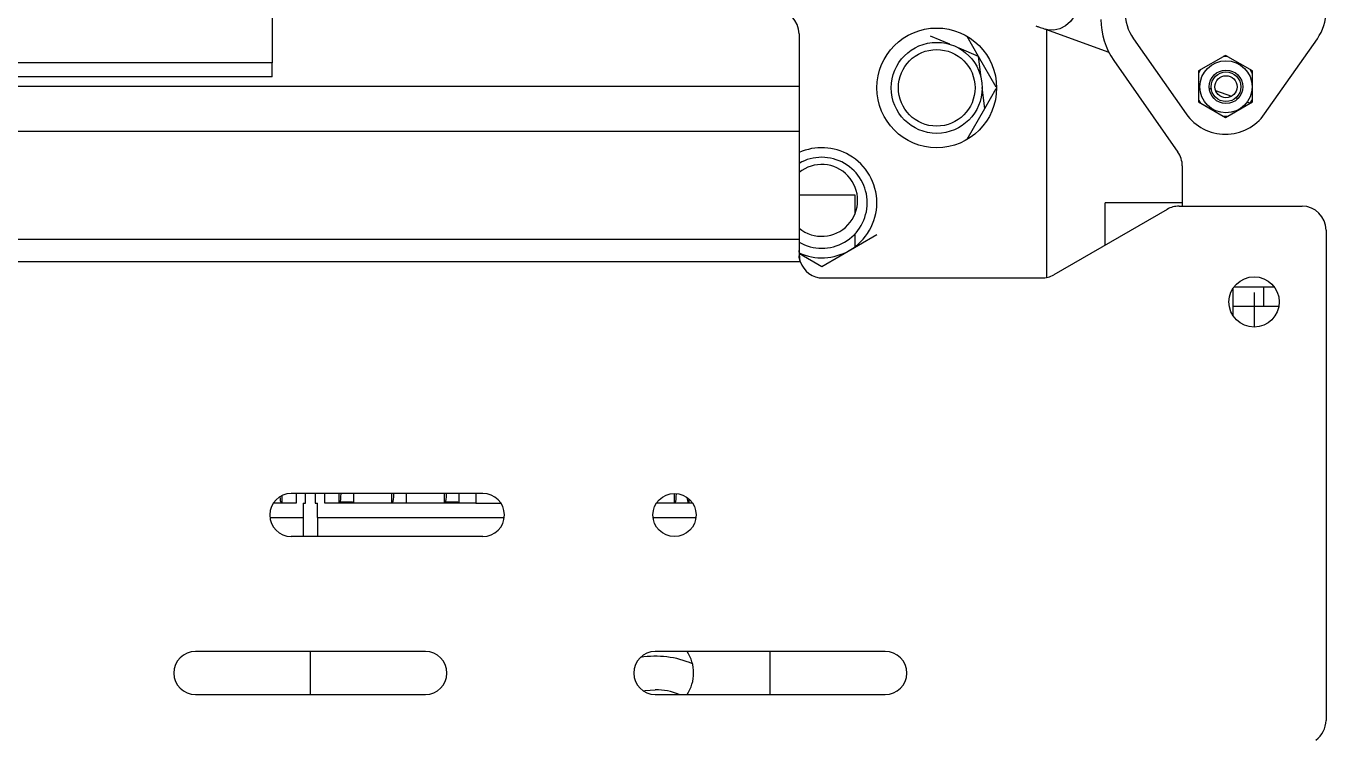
# Model space of a CAD drawing. Header units: millimetres. Extents: x 0 to 415, y 0 to 292.
# Drawn here: x 99.85 to 113.41, y 89.71 to 97.17 of the extents above; entities that cross this region are included whole.
import ezdxf

# ---------------------------------------------------------------- set-up
doc = ezdxf.new("R2010")
doc.units = ezdxf.units.MM

msp = doc.modelspace()

# ---------------------------------------------------------------- linework, layer by layer
at = {"color": 7, "linetype": 'Continuous', "lineweight": 25}
for p, q in [((102.41422, 97.49044), (102.41422, 96.78567)), ((107.91422, 97.08771), (107.91422, 96.54129)), ((109.4885, 96.97862), (109.28658, 97.06523)), ((109.78751, 96.85035), (109.66724, 97.05868)), ((110.48565, 97.13642), (111.14626, 96.89818)), ((110.50095, 94.54449), (110.50095, 97.1309)), ((111.40464, 97.03756), (111.95464, 96.25207)), ((112.77379, 96.25207), (113.32379, 97.03756)), ((109.78751, 96.85035), (109.58559, 96.93697)), ((102.41422, 96.78567), (87.41422, 96.78567)), ((102.41422, 96.63771), (102.41422, 96.78567)), ((109.97217, 96.53052), (109.78751, 96.85035)), ((109.81346, 96.63217), (109.78751, 96.85035)), ((111.19985, 96.80908), (111.86901, 95.85343)), ((112.36422, 96.86362), (112.08297, 96.70124)), ((112.38688, 96.85054), (112.34156, 96.85054)), ((112.64547, 96.70124), (112.36422, 96.86362)), ((102.41422, 96.63771), (87.57498, 96.63771)), ((112.08297, 96.70124), (112.08297, 96.37648)), ((112.64547, 96.37648), (112.64547, 96.70124)), ((88.51422, 96.54129), (107.91422, 96.54129)), ((107.91422, 96.54129), (107.91422, 96.07144)), ((109.85189, 96.30909), (109.82594, 96.52726)), ((109.85189, 96.30909), (109.97217, 96.51741)), ((112.08297, 96.56038), (112.09904, 96.55458)), ((112.19617, 96.51955), (112.21723, 96.51196)), ((112.26251, 96.49563), (112.42829, 96.43585)), ((112.08297, 96.37648), (112.36422, 96.2141)), ((112.36422, 96.2141), (112.64547, 96.37648)), ((112.47357, 96.41952), (112.49462, 96.41193)), ((112.59175, 96.3769), (112.62405, 96.36525)), ((109.66724, 95.98926), (109.85189, 96.30909)), ((112.34156, 96.22719), (112.38688, 96.22719)), ((88.51422, 96.07144), (107.91422, 96.07144)), ((107.91422, 96.07144), (107.91422, 94.94522)), ((111.91422, 95.71004), (111.91422, 95.28886)), ((108.50095, 95.40522), (107.91422, 95.40522)), ((108.50095, 95.21434), (108.50095, 95.40522)), ((111.7562, 95.25537), (110.57319, 94.57236)), ((111.91422, 95.32273), (111.10948, 95.32273)), ((111.10948, 94.88198), (111.10948, 95.32273)), ((111.8812, 95.28886), (113.16422, 95.28886)), ((108.15095, 94.66001), (108.72595, 94.99199)), ((108.50095, 94.86776), (108.50095, 95.00284)), ((113.41422, 95.03886), (113.41422, 89.919)), ((87.91422, 94.94522), (107.91422, 94.94522)), ((107.91422, 94.94522), (107.91422, 94.76869)), ((90.33303, 94.71029), (107.92689, 94.71029)), ((107.92689, 94.71029), (107.91422, 94.82709)), ((107.91773, 94.79466), (108.15095, 94.66001)), ((108.16422, 94.53886), (110.44819, 94.53886)), ((112.76368, 94.44155), (112.45069, 94.44155)), ((112.87774, 94.44155), (112.76368, 94.44155)), ((112.76368, 94.24155), (112.76368, 94.44155)), ((112.44114, 94.42722), (112.44114, 94.1505)), ((112.66422, 94.3857), (112.66422, 94.2357)), ((112.76368, 94.24155), (112.44114, 94.24155)), ((112.66422, 94.2357), (112.66422, 94.02636)), ((112.92242, 94.24155), (112.76368, 94.24155)), ((104.61422, 92.28886), (102.61422, 92.28886)), ((102.66422, 92.28886), (102.66422, 92.18886)), ((102.76422, 92.18886), (102.76422, 92.28886)), ((102.86422, 92.28886), (102.86422, 92.18886)), ((102.96422, 92.18886), (102.96422, 92.28886)), ((103.11422, 92.18886), (103.11422, 92.28886)), ((103.26422, 92.28886), (103.26422, 92.18886)), ((103.66422, 92.18886), (103.66422, 92.28886)), ((103.81422, 92.28886), (103.81422, 92.18886)), ((104.21422, 92.18886), (104.21422, 92.28886)), ((104.36422, 92.28886), (104.36422, 92.18886)), ((104.53922, 92.28886), (104.53922, 92.18886)), ((106.61422, 92.18886), (106.61422, 92.28886)), ((102.66422, 92.18886), (102.42713, 92.18886)), ((102.50432, 92.19876), (102.51422, 92.18886)), ((102.51422, 92.26542), (102.51422, 92.18886)), ((102.73922, 92.18886), (102.73922, 91.83886)), ((102.73922, 92.18886), (102.76422, 92.18886)), ((102.86422, 92.18886), (102.88922, 92.18886)), ((102.88922, 92.03886), (102.88922, 92.18886)), ((104.53922, 92.18886), (102.96422, 92.18886)), ((103.12411, 92.19876), (103.11422, 92.18886)), ((103.25432, 92.19876), (103.12411, 92.19876)), ((103.25432, 92.19876), (103.26422, 92.18886)), ((103.67411, 92.19876), (103.66422, 92.18886)), ((104.22411, 92.19876), (104.21422, 92.18886)), ((104.35432, 92.19876), (104.22411, 92.19876)), ((104.35432, 92.19876), (104.36422, 92.18886)), ((104.53922, 92.18886), (104.8013, 92.18886)), ((106.8013, 92.18886), (106.42713, 92.18886)), ((106.62411, 92.19876), (106.61422, 92.18886)), ((106.75432, 92.19876), (106.76422, 92.18886)), ((106.76422, 92.23157), (106.76422, 92.18886)), ((102.39061, 92.03886), (102.73922, 92.03886)), ((102.88922, 92.03886), (104.83782, 92.03886)), ((102.88922, 92.03886), (102.88922, 91.83886)), ((106.39061, 92.03886), (106.83782, 92.03886)), ((104.61422, 91.83886), (102.61422, 91.83886)), ((104.01422, 90.63886), (101.61422, 90.63886)), ((102.81422, 90.18886), (102.81422, 90.63886)), ((102.81422, 90.18886), (102.81422, 90.63886)), ((108.81422, 90.63886), (106.41422, 90.63886)), ((107.61422, 90.18886), (107.61422, 90.63886)), ((101.61422, 90.18886), (104.01422, 90.18886)), ((106.41422, 90.18886), (108.81422, 90.18886))]:
    msp.add_line(p, q, dxfattribs=at)
at = {"color": 7, "linetype": 'Continuous', "lineweight": 25, "flags": 128}
for points in [[(110.82155, 97.56206), (110.83749, 97.49367), (110.83771, 97.42056), (110.8222, 97.34733), (110.79195, 97.27858), (110.74884, 97.21863), (110.69559, 97.17125), (110.63554, 97.13941), (110.57247, 97.12511), (110.51034, 97.12926), (110.48139, 97.13801)], [(112.10563, 96.71432), (112.08751, 96.68409), (112.08297, 96.67508)], [(112.64547, 96.67508), (112.64092, 96.68409), (112.62281, 96.71432)], [(112.08297, 96.40265), (112.08751, 96.39364), (112.10563, 96.3634)], [(112.62405, 96.36525), (112.64092, 96.39364), (112.64547, 96.40265)], [(106.28927, 90.22674), (106.30723, 90.23), (106.41422, 90.23886)]]:
    msp.add_lwpolyline(points, dxfattribs=at)
at = {"color": 7, "linetype": 'Continuous', "lineweight": 25}
for centre, radius in [((109.35095, 96.52397), 0.625), ((109.35095, 96.52397), 0.475), ((109.35095, 96.52397), 0.4), ((112.37047, 96.53525), 0.27211), ((112.37047, 96.53525), 0.175), ((112.37047, 96.53525), 0.155), ((112.37047, 96.53525), 0.115), ((112.66422, 94.28886), 0.2625), ((106.61422, 92.06386), 0.225)]:
    msp.add_circle(centre, radius, dxfattribs=at)
for centre, radius, start, end in [((107.66422, 97.08771), 0.25, 0, 90), ((111.81422, 97.32434), 0.5, 180, 215), ((112.91422, 97.32434), 0.5, 325, 0), ((111.81422, 97.23926), 0.75, 180, 215), ((112.36422, 96.53886), 0.5, 215, 325), ((108.15095, 95.32397), 0.575, 60, 114.312375), ((108.15095, 95.32397), 0.475, 0, 119.893358), ((108.15095, 95.32397), 0.575, 360, 60), ((111.66422, 95.71004), 0.25, 0, 35), ((108.15095, 95.34897), 0.375, 230.854602, 129.145398), ((108.15095, 95.32397), 0.475, 240.106642, 0), ((108.15095, 95.32397), 0.575, 300, 360), ((111.8812, 95.03886), 0.25, 90, 120), ((113.16422, 95.03886), 0.25, 0, 90), ((108.15095, 95.32397), 0.575, 245.645733, 300), ((108.16422, 94.78886), 0.25, 198.317556, 270), ((110.44819, 94.78886), 0.25, 270, 300), ((102.61422, 92.06386), 0.225, 90, 270), ((104.61422, 92.06386), 0.225, 270, 90), ((101.61422, 90.41386), 0.225, 90, 270), ((104.01422, 90.41386), 0.225, 270, 90), ((106.41422, 90.41386), 0.225, 90, 270), ((106.41422, 90.41386), 0.4, 325.771134, 34.228866), ((108.81422, 90.41386), 0.225, 270, 90), ((106.41422, 89.58886), 1, 67.159781, 98.929976), ((106.41422, 89.58886), 0.65, 67.380135, 90), ((113.16422, 89.919), 0.25, 305, 0)]:
    msp.add_arc(centre, radius, start, end, dxfattribs=at)
for centre, start_param, end_param in [((103.12297, 92.34818), 3.22885912, 4.30579973), ((103.67297, 92.34818), 3.22885912, 4.30579973), ((104.22297, 92.34818), 3.22885912, 4.30579973), ((106.62297, 92.34818), 3.22885912, 4.29881886), ((102.50547, 92.34818), 2.24275758, 3.05432619), ((106.75547, 92.34818), 2.31703636, 3.05432619)]:
    msp.add_ellipse(centre, major_axis=(0, 0.15), ratio=0.08748866, start_param=start_param, end_param=end_param, dxfattribs=at)
for points, knots in [([(110.38447, 97.17003), (110.3888, 97.16881), (110.40014, 97.1656), (110.4331, 97.15503), (110.46711, 97.14298), (110.48565, 97.13642)], [0, 0, 0, 0, 0.21983405, 0.57473971, 1, 1, 1, 1]), ([(112.37493, 96.22029), (112.38503, 96.22612), (112.42505, 96.24923), (112.49741, 96.291), (112.57684, 96.33686), (112.62435, 96.36429), (112.64101, 96.37391)], [0, 0, 0, 0, 0.115509913, 0.457667109, 0.80982101, 1, 1, 1, 1]), ([(107.92689, 94.71029), (107.9232, 94.71989), (107.9159, 94.73891), (107.91478, 94.75883), (107.91422, 94.76869)], [0, 0, 0, 0, 0.50476129, 1, 1, 1, 1])]:
    msp.add_open_spline(points, degree=3, knots=knots, dxfattribs=at)

doc.saveas('drawing.dxf')
